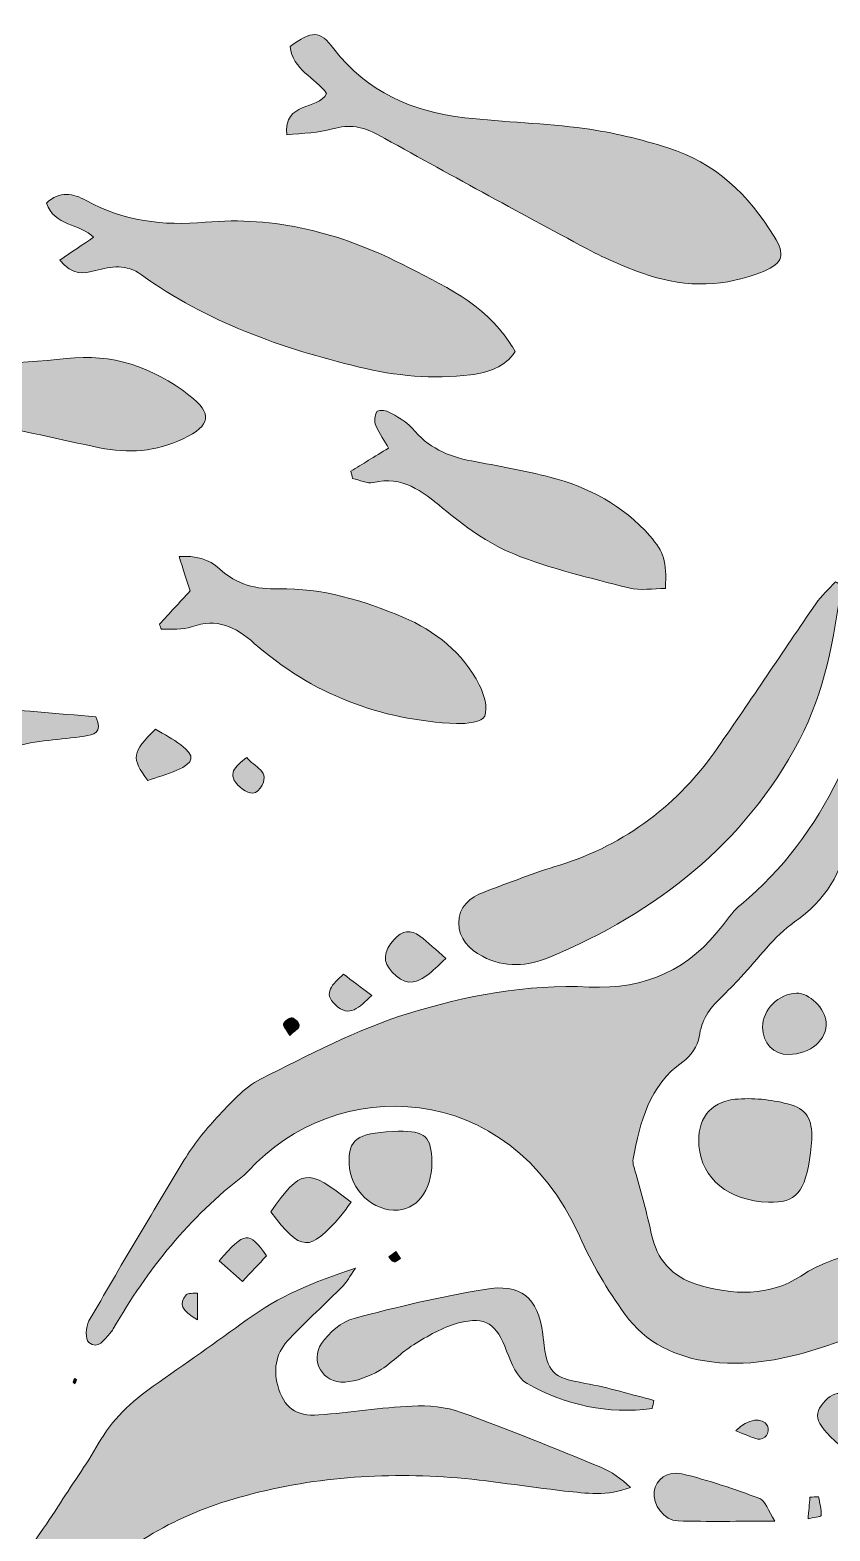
# Model space of a CAD drawing. Header units: centimetres. Extents: x -3.3 to 24.3, y 7.4 to 22.3.
# Drawn here: x 5.59 to 8.116, y 16.68 to 21.422 of the extents above; entities that cross this region are included whole.
import ezdxf

# ---------------------------------------------------------------- set-up
doc = ezdxf.new("R2010")
doc.units = ezdxf.units.CM
doc.header["$MEASUREMENT"] = 0
doc.layers.add('Layer 1', color=7, linetype='Continuous', lineweight=0)

# ---------------------------------------------------------------- blocks, each defined once
blk = doc.blocks.new('Block_0')
at = {"layer": 'Layer 1', "true_color": 0x000000, "transparency": 33554687}
h = blk.add_hatch(color=18, dxfattribs=at)
h.dxf.hatch_style = 2
edge = h.paths.add_edge_path()
edge.add_spline(control_points=[(6.4006, 21.09), (6.3909, 21.198), (6.499, 21.1671), (6.5267, 21.221), (6.4906, 21.2713), (6.4188, 21.2958), (6.4114, 21.3696), (6.4812, 21.4203), (6.5038, 21.4216), (6.5495, 21.3621), (6.6545, 21.2254), (6.798, 21.1631), (6.9633, 21.1444), (7.089, 21.1301), (7.2161, 21.1272), (7.3414, 21.1103), (7.43, 21.0983), (7.5182, 21.0766), (7.6036, 21.0498), (7.7528, 21.003), (7.8594, 20.901), (7.9399, 20.7695), (7.9752, 20.7117), (7.969, 20.6853), (7.9059, 20.6593), (7.7867, 20.6102), (7.6641, 20.6066), (7.5425, 20.6473), (7.4761, 20.6694), (7.4108, 20.6973), (7.3491, 20.7303), (7.1282, 20.8484), (6.9086, 20.9689), (6.6896, 21.0905), (6.6425, 21.1166), (6.5986, 21.1246), (6.5455, 21.1092), (6.5013, 21.0964), (6.4534, 21.0965), (6.4006, 21.09)], knot_values=[0, 0, 0, 0, 1, 1, 1, 2, 2, 2, 3, 3, 3, 4, 4, 4, 5, 5, 5, 6, 6, 6, 7, 7, 7, 8, 8, 8, 9, 9, 9, 10, 10, 10, 11, 11, 11, 12, 12, 12, 13, 13, 13, 13], degree=3, periodic=0)
h = blk.add_hatch(color=18, dxfattribs=at)
h.dxf.hatch_style = 2
edge = h.paths.add_edge_path()
edge.add_spline(control_points=[(5.6838, 20.6946), (5.7226, 20.7209), (5.756, 20.7435), (5.7906, 20.7669), (5.7498, 20.8102), (5.6656, 20.8014), (5.642, 20.8751), (5.6837, 20.9146), (5.7262, 20.9059), (5.7672, 20.8831), (5.8851, 20.8176), (6.0117, 20.8027), (6.1433, 20.8144), (6.3634, 20.8339), (6.5684, 20.7809), (6.7628, 20.6825), (6.8905, 20.6179), (7.0235, 20.5588), (7.1062, 20.4318), (7.1108, 20.4247), (7.1151, 20.4174), (7.1223, 20.4056), (7.0884, 20.3566), (7.0378, 20.3395), (6.9808, 20.3324), (6.8619, 20.3176), (6.7447, 20.3288), (6.6289, 20.3569), (6.3838, 20.4162), (6.1484, 20.4993), (5.9416, 20.6485), (5.8943, 20.6826), (5.8463, 20.6753), (5.7967, 20.662), (5.7601, 20.6521), (5.725, 20.6449), (5.6838, 20.6946)], knot_values=[0, 0, 0, 0, 1, 1, 1, 2, 2, 2, 3, 3, 3, 4, 4, 4, 5, 5, 5, 6, 6, 6, 7, 7, 7, 8, 8, 8, 9, 9, 9, 10, 10, 10, 11, 11, 11, 12, 12, 12, 12], degree=3, periodic=0)
h = blk.add_hatch(color=18, dxfattribs=at)
h.dxf.hatch_style = 2
edge = h.paths.add_edge_path()
edge.add_spline(control_points=[(5.0696, 20.1813), (5.1407, 20.2319), (5.1932, 20.2692), (5.2547, 20.313), (5.2153, 20.3383), (5.1813, 20.3601), (5.131, 20.3923), (5.1641, 20.4086), (5.1847, 20.42), (5.2065, 20.4287), (5.2132, 20.4314), (5.2237, 20.4285), (5.2311, 20.4251), (5.3842, 20.3559), (5.5431, 20.3659), (5.7044, 20.3842), (5.848, 20.4005), (5.9778, 20.3573), (6.0915, 20.2684), (6.168, 20.2086), (6.1617, 20.1731), (6.0733, 20.1303), (5.988, 20.0891), (5.8996, 20.0834), (5.8092, 20.1022), (5.6852, 20.128), (5.5615, 20.1559), (5.4382, 20.1848), (5.3674, 20.2014), (5.2992, 20.1991), (5.2304, 20.1744), (5.199, 20.1632), (5.165, 20.1566), (5.1317, 20.1541), (5.1169, 20.1529), (5.1009, 20.1669), (5.0696, 20.1813)], knot_values=[0, 0, 0, 0, 1, 1, 1, 2, 2, 2, 3, 3, 3, 4, 4, 4, 5, 5, 5, 6, 6, 6, 7, 7, 7, 8, 8, 8, 9, 9, 9, 10, 10, 10, 11, 11, 11, 12, 12, 12, 12], degree=3, periodic=0)
h = blk.add_hatch(color=18, dxfattribs=at)
h.dxf.hatch_style = 2
edge = h.paths.add_edge_path()
edge.add_spline(control_points=[(7.5966, 19.6577), (7.5581, 19.6577), (7.5173, 19.6498), (7.481, 19.6591), (7.3585, 19.6906), (7.234, 19.7193), (7.1174, 19.7665), (7.0361, 19.7994), (6.9615, 19.8551), (6.893, 19.9115), (6.8273, 19.9656), (6.7667, 20.0137), (6.6744, 19.9922), (6.6544, 19.9875), (6.6304, 20.0002), (6.6082, 20.0049), (6.6066, 20.0127), (6.605, 20.0205), (6.6034, 20.0283), (6.6398, 20.0506), (6.6762, 20.0728), (6.7224, 20.101), (6.7102, 20.1219), (6.6931, 20.1461), (6.6818, 20.1727), (6.6765, 20.185), (6.6789, 20.2037), (6.685, 20.2161), (6.6874, 20.221), (6.7114, 20.2211), (6.7213, 20.2156), (6.7479, 20.2009), (6.7776, 20.1864), (6.7963, 20.1638), (6.846, 20.1036), (6.9098, 20.0743), (6.9841, 20.0602), (7.067, 20.0446), (7.1503, 20.0302), (7.2319, 20.0092), (7.3541, 19.9777), (7.4626, 19.9201), (7.5472, 19.8235), (7.5924, 19.7719), (7.6007, 19.7444), (7.5966, 19.6577)], knot_values=[0, 0, 0, 0, 1, 1, 1, 2, 2, 2, 3, 3, 3, 4, 4, 4, 5, 5, 5, 6, 6, 6, 7, 7, 7, 8, 8, 8, 9, 9, 9, 10, 10, 10, 11, 11, 11, 12, 12, 12, 13, 13, 13, 14, 14, 14, 15, 15, 15, 15], degree=3, periodic=0)
h = blk.add_hatch(color=18, dxfattribs=at)
h.dxf.hatch_style = 2
edge = h.paths.add_edge_path()
edge.add_spline(control_points=[(5.9989, 19.5444), (6.0303, 19.5788), (6.0618, 19.6131), (6.0954, 19.6498), (6.0849, 19.6826), (6.074, 19.7169), (6.0607, 19.7585), (6.1124, 19.7612), (6.1552, 19.7508), (6.1884, 19.7195), (6.2418, 19.6694), (6.305, 19.6544), (6.3748, 19.656), (6.5129, 19.659), (6.6419, 19.6201), (6.7668, 19.5671), (6.8704, 19.5232), (6.9566, 19.4551), (7.0088, 19.3532), (7.0239, 19.3236), (7.0361, 19.2814), (7.0258, 19.2539), (7.0194, 19.237), (6.9676, 19.2292), (6.9367, 19.2306), (6.6952, 19.2415), (6.48, 19.3239), (6.2983, 19.484), (6.2381, 19.5371), (6.1805, 19.5652), (6.1003, 19.536), (6.0714, 19.5255), (6.0369, 19.5306), (6.0049, 19.5285), (6.0029, 19.5338), (6.0009, 19.5391), (5.9989, 19.5444)], knot_values=[0, 0, 0, 0, 1, 1, 1, 2, 2, 2, 3, 3, 3, 4, 4, 4, 5, 5, 5, 6, 6, 6, 7, 7, 7, 8, 8, 8, 9, 9, 9, 10, 10, 10, 11, 11, 11, 12, 12, 12, 12], degree=3, periodic=0)
h = blk.add_hatch(color=18, dxfattribs=at)
h.dxf.hatch_style = 2
edge = h.paths.add_edge_path()
edge.add_spline(control_points=[(8.1516, 19.6674), (8.1284, 19.4988), (8.1001, 19.3309), (8.0189, 19.1775), (7.8448, 18.8485), (7.5689, 18.6346), (7.2314, 18.493), (7.1616, 18.4637), (7.0886, 18.4584), (7.0186, 18.4955), (6.9769, 18.5175), (6.9437, 18.551), (6.9437, 18.6003), (6.9437, 18.6511), (6.9789, 18.6816), (7.024, 18.6985), (7.1031, 18.7281), (7.182, 18.7588), (7.2626, 18.7839), (7.4729, 18.8493), (7.6375, 18.9755), (7.7619, 19.1548), (7.8663, 19.3053), (7.9675, 19.458), (8.0713, 19.6089), (8.0889, 19.6344), (8.1127, 19.6556), (8.1336, 19.6788), (8.1396, 19.675), (8.1456, 19.6712), (8.1516, 19.6674)], knot_values=[0, 0, 0, 0, 1, 1, 1, 2, 2, 2, 3, 3, 3, 4, 4, 4, 5, 5, 5, 6, 6, 6, 7, 7, 7, 8, 8, 8, 9, 9, 9, 10, 10, 10, 10], degree=3, periodic=0)
h = blk.add_hatch(color=18, dxfattribs=at)
h.dxf.hatch_style = 2
edge = h.paths.add_edge_path()
edge.add_spline(control_points=[(4.105, 18.7229), (4.0245, 18.7031), (3.9387, 18.6933), (3.8629, 18.6604), (3.7883, 18.6281), (3.7237, 18.5725), (3.6518, 18.5252), (3.6254, 18.5554), (3.6265, 18.5846), (3.6581, 18.6108), (3.7795, 18.7111), (3.8965, 18.8177), (4.0245, 18.9088), (4.1435, 18.9935), (4.2741, 19.0618), (4.4, 19.1367), (4.4748, 19.1812), (4.5587, 19.1901), (4.6432, 19.1998), (4.6894, 19.2052), (4.7361, 19.218), (4.7794, 19.2351), (4.8482, 19.2624), (4.9132, 19.2853), (4.9911, 19.2654), (5.0345, 19.2543), (5.085, 19.2687), (5.1319, 19.2749), (5.168, 19.2796), (5.2039, 19.2976), (5.239, 19.2954), (5.4268, 19.2835), (5.6144, 19.2671), (5.798, 19.2525), (5.8209, 19.1999), (5.7892, 19.1952), (5.7617, 19.191), (5.6865, 19.1794), (5.6088, 19.1776), (5.5363, 19.1571), (5.3903, 19.1159), (5.2468, 19.0657), (5.1027, 19.0177), (4.8286, 18.9264), (4.6246, 18.7501), (4.4809, 18.5013), (4.4471, 18.4428), (4.413, 18.3844), (4.3771, 18.3271), (4.2575, 18.1367), (4.1768, 17.9321), (4.1303, 17.7112), (4.102, 17.5769), (4.0515, 17.4472), (4.0098, 17.3158), (4.0053, 17.3016), (3.9929, 17.2899), (3.9668, 17.2782), (3.9632, 17.3035), (3.956, 17.3289), (3.9565, 17.3542), (3.9607, 17.5513), (3.9679, 17.7484), (3.9711, 17.9456), (3.9739, 18.1153), (4.0349, 18.2646), (4.134, 18.3972), (4.1941, 18.4777), (4.2107, 18.5497), (4.1475, 18.6336), (4.1295, 18.6574), (4.121, 18.6883), (4.105, 18.7229)], knot_values=[0, 0, 0, 0, 1, 1, 1, 2, 2, 2, 3, 3, 3, 4, 4, 4, 5, 5, 5, 6, 6, 6, 7, 7, 7, 8, 8, 8, 9, 9, 9, 10, 10, 10, 11, 11, 11, 12, 12, 12, 13, 13, 13, 14, 14, 14, 15, 15, 15, 16, 16, 16, 17, 17, 17, 18, 18, 18, 19, 19, 19, 20, 20, 20, 21, 21, 21, 22, 22, 22, 23, 23, 23, 24, 24, 24, 24], degree=3, periodic=0)
h = blk.add_hatch(color=18, dxfattribs=at)
h.dxf.hatch_style = 2
edge = h.paths.add_edge_path()
edge.add_spline(control_points=[(5.986, 19.2131), (6.0145, 19.1957), (6.0419, 19.182), (6.0659, 19.1637), (6.1127, 19.128), (6.1096, 19.1074), (6.0535, 19.0831), (6.0234, 19.0701), (5.9915, 19.0613), (5.962, 19.0512), (5.9089, 19.1219), (5.9112, 19.1388), (5.986, 19.2131)], knot_values=[0, 0, 0, 0, 1, 1, 1, 2, 2, 2, 3, 3, 3, 4, 4, 4, 4], degree=3, periodic=0)
h = blk.add_hatch(color=18, dxfattribs=at)
h.dxf.hatch_style = 2
edge = h.paths.add_edge_path()
edge.add_spline(control_points=[(8.2127, 19.1194), (8.2111, 19.0842), (8.2126, 19.0484), (8.2071, 19.0138), (8.1996, 18.9666), (8.1857, 18.9205), (8.1763, 18.8735), (8.1537, 18.7615), (8.1029, 18.6722), (8.0046, 18.6041), (7.9392, 18.5588), (7.8911, 18.4887), (7.8351, 18.4298), (7.8138, 18.4075), (7.7928, 18.3848), (7.7703, 18.3637), (7.7344, 18.33), (7.7104, 18.293), (7.7031, 18.2412), (7.6991, 18.2127), (7.676, 18.1795), (7.6517, 18.1624), (7.5444, 18.0867), (7.5169, 17.9725), (7.4945, 17.8552), (7.4916, 17.8399), (7.4998, 17.8223), (7.5039, 17.8061), (7.5199, 17.744), (7.5389, 17.6825), (7.5519, 17.6198), (7.5691, 17.5369), (7.6172, 17.4836), (7.6964, 17.459), (7.8088, 17.4241), (7.9257, 17.4209), (8.024, 17.4855), (8.2824, 17.6554), (8.6939, 17.5513), (8.8837, 17.3585), (8.9659, 17.275), (9.067, 17.2094), (9.1619, 17.1388), (9.2443, 17.0776), (9.3354, 17.0346), (9.4395, 17.0224), (9.4668, 17.0192), (9.5041, 17.0223), (9.5092, 16.9723), (9.4309, 16.9535), (9.356, 16.9583), (9.2876, 16.992), (9.164, 17.053), (9.0427, 17.1188), (8.9222, 17.1859), (8.846, 17.2283), (8.7734, 17.2773), (8.6985, 17.3221), (8.6145, 17.3723), (8.5233, 17.3853), (8.4295, 17.3613), (8.3289, 17.3355), (8.2285, 17.3074), (8.1304, 17.2732), (8.0039, 17.2292), (7.8774, 17.1978), (7.7417, 17.2142), (7.6291, 17.2279), (7.5338, 17.2748), (7.4684, 17.3651), (7.4127, 17.4419), (7.3637, 17.5256), (7.3248, 17.6121), (7.0991, 18.1146), (6.5541, 18.1206), (6.2785, 17.8163), (6.2747, 17.8121), (6.271, 17.8077), (6.2665, 17.8043), (6.0936, 17.6722), (5.9606, 17.5061), (5.8527, 17.3186), (5.85, 17.3137), (5.8466, 17.309), (5.8428, 17.3049), (5.8243, 17.2845), (5.8053, 17.2522), (5.7755, 17.276), (5.7643, 17.285), (5.7659, 17.3257), (5.7762, 17.3437), (5.8744, 17.5144), (5.9746, 17.684), (6.0771, 17.8522), (6.1062, 17.9), (6.1417, 17.9451), (6.1802, 17.9859), (6.2222, 18.0305), (6.2651, 18.0808), (6.3182, 18.1074), (6.4691, 18.1832), (6.6206, 18.2636), (6.7807, 18.3135), (6.9654, 18.371), (7.1591, 18.4081), (7.3553, 18.3984), (7.5342, 18.3896), (7.6733, 18.4544), (7.7796, 18.5962), (7.7964, 18.6186), (7.8139, 18.6418), (7.8354, 18.6595), (7.9683, 18.7692), (8.0668, 18.9048), (8.1434, 19.0579), (8.1557, 19.0823), (8.1751, 19.1032), (8.1912, 19.1257), (8.1983, 19.1236), (8.2055, 19.1215), (8.2127, 19.1194)], knot_values=[0, 0, 0, 0, 1, 1, 1, 2, 2, 2, 3, 3, 3, 4, 4, 4, 5, 5, 5, 6, 6, 6, 7, 7, 7, 8, 8, 8, 9, 9, 9, 10, 10, 10, 11, 11, 11, 12, 12, 12, 13, 13, 13, 14, 14, 14, 15, 15, 15, 16, 16, 16, 17, 17, 17, 18, 18, 18, 19, 19, 19, 20, 20, 20, 21, 21, 21, 22, 22, 22, 23, 23, 23, 24, 24, 24, 25, 25, 25, 26, 26, 26, 27, 27, 27, 28, 28, 28, 29, 29, 29, 30, 30, 30, 31, 31, 31, 32, 32, 32, 33, 33, 33, 34, 34, 34, 35, 35, 35, 36, 36, 36, 37, 37, 37, 38, 38, 38, 39, 39, 39, 40, 40, 40, 40], degree=3, periodic=0)
h = blk.add_hatch(color=18, dxfattribs=at)
h.dxf.hatch_style = 2
edge = h.paths.add_edge_path()
edge.add_spline(control_points=[(6.2745, 19.1234), (6.2961, 19.0931), (6.3547, 19.0812), (6.3169, 19.0269), (6.2982, 19.0001), (6.2742, 19.0113), (6.2532, 19.03), (6.2074, 19.0708), (6.2381, 19.0955), (6.2745, 19.1234)], knot_values=[0, 0, 0, 0, 1, 1, 1, 2, 2, 2, 3, 3, 3, 3], degree=3, periodic=0)
h = blk.add_hatch(color=18, dxfattribs=at)
h.dxf.hatch_style = 2
edge = h.paths.add_edge_path()
edge.add_spline(control_points=[(6.9032, 18.4887), (6.8767, 18.4648), (6.8611, 18.4486), (6.8434, 18.4351), (6.8021, 18.4038), (6.77, 18.4073), (6.7337, 18.4454), (6.7029, 18.4778), (6.7054, 18.5101), (6.7403, 18.5488), (6.7649, 18.576), (6.7917, 18.5825), (6.8214, 18.559), (6.8472, 18.5385), (6.8715, 18.5161), (6.9032, 18.4887)], knot_values=[0, 0, 0, 0, 1, 1, 1, 2, 2, 2, 3, 3, 3, 4, 4, 4, 5, 5, 5, 5], degree=3, periodic=0)
h = blk.add_hatch(color=18, dxfattribs=at)
h.dxf.hatch_style = 2
edge = h.paths.add_edge_path()
edge.add_spline(control_points=[(6.6693, 18.3721), (6.6296, 18.3332), (6.5986, 18.3003), (6.5542, 18.3421), (6.5133, 18.3805), (6.5452, 18.4061), (6.5797, 18.439), (6.6069, 18.4187), (6.6348, 18.3979), (6.6693, 18.3721)], knot_values=[0, 0, 0, 0, 1, 1, 1, 2, 2, 2, 3, 3, 3, 3], degree=3, periodic=0)
h = blk.add_hatch(color=18, dxfattribs=at)
h.dxf.hatch_style = 2
edge = h.paths.add_edge_path()
edge.add_spline(control_points=[(7.9845, 18.1851), (7.939, 18.184), (7.9029, 18.2222), (7.9031, 18.2713), (7.9033, 18.3269), (7.9538, 18.3776), (8.0107, 18.3791), (8.0501, 18.3802), (8.101, 18.3302), (8.1041, 18.2872), (8.1081, 18.2321), (8.0551, 18.1868), (7.9845, 18.1851)], knot_values=[0, 0, 0, 0, 1, 1, 1, 2, 2, 2, 3, 3, 3, 4, 4, 4, 4], degree=3, periodic=0)
h = blk.add_hatch(color=18, dxfattribs=at)
h.dxf.hatch_style = 2
edge = h.paths.add_edge_path()
edge.add_spline(control_points=[(6.41, 18.2457), (6.401, 18.2614), (6.389, 18.2731), (6.3909, 18.2819), (6.3926, 18.2903), (6.4097, 18.3022), (6.4181, 18.3008), (6.4273, 18.2993), (6.4417, 18.2831), (6.4404, 18.2755), (6.4388, 18.2658), (6.4238, 18.2583), (6.41, 18.2457)], knot_values=[0, 0, 0, 0, 1, 1, 1, 2, 2, 2, 3, 3, 3, 4, 4, 4, 4], degree=3, periodic=0)
h = blk.add_hatch(color=18, dxfattribs=at)
h.dxf.hatch_style = 2
edge = h.paths.add_edge_path()
edge.add_spline(control_points=[(8.0585, 17.917), (8.0573, 17.903), (8.0564, 17.889), (8.0546, 17.8751), (8.0382, 17.7493), (8.0096, 17.7157), (7.9219, 17.7188), (7.7966, 17.7231), (7.7108, 17.7926), (7.7025, 17.8965), (7.6959, 17.9782), (7.7346, 18.0353), (7.8164, 18.0438), (7.8708, 18.0494), (7.9287, 18.0428), (7.982, 18.0297), (8.0438, 18.0146), (8.0606, 17.9813), (8.0585, 17.917)], knot_values=[0, 0, 0, 0, 1, 1, 1, 2, 2, 2, 3, 3, 3, 4, 4, 4, 5, 5, 5, 6, 6, 6, 6], degree=3, periodic=0)
h = blk.add_hatch(color=18, dxfattribs=at)
h.dxf.hatch_style = 2
edge = h.paths.add_edge_path()
edge.add_spline(control_points=[(6.7353, 17.942), (6.831, 17.947), (6.8544, 17.9315), (6.8589, 17.8602), (6.8646, 17.7692), (6.8193, 17.6984), (6.7525, 17.6937), (6.6738, 17.6881), (6.6004, 17.7575), (6.5976, 17.84), (6.5951, 17.9165), (6.6216, 17.9362), (6.7353, 17.942)], knot_values=[0, 0, 0, 0, 1, 1, 1, 2, 2, 2, 3, 3, 3, 4, 4, 4, 4], degree=3, periodic=0)
h = blk.add_hatch(color=18, dxfattribs=at)
h.dxf.hatch_style = 2
edge = h.paths.add_edge_path()
edge.add_spline(control_points=[(6.3508, 17.6878), (6.446, 17.8257), (6.4649, 17.8284), (6.6037, 17.719), (6.593, 17.7045), (6.5832, 17.6889), (6.5712, 17.6752), (6.4715, 17.5602), (6.4463, 17.5618), (6.3508, 17.6878)], knot_values=[0, 0, 0, 0, 1, 1, 1, 2, 2, 2, 3, 3, 3, 3], degree=3, periodic=0)
h = blk.add_hatch(color=18, dxfattribs=at)
h.dxf.hatch_style = 2
edge = h.paths.add_edge_path()
edge.add_spline(control_points=[(6.337, 17.5495), (6.3116, 17.5224), (6.2892, 17.4985), (6.2609, 17.4683), (6.2342, 17.4921), (6.2108, 17.5129), (6.1874, 17.5337), (6.269, 17.627), (6.2805, 17.6285), (6.337, 17.5495)], knot_values=[0, 0, 0, 0, 1, 1, 1, 2, 2, 2, 3, 3, 3, 3], degree=3, periodic=0)
h = blk.add_hatch(color=18, dxfattribs=at)
h.dxf.hatch_style = 2
edge = h.paths.add_edge_path()
edge.add_spline(control_points=[(6.7595, 17.5411), (6.7515, 17.5363), (6.7443, 17.5288), (6.7394, 17.5301), (6.7331, 17.5316), (6.7285, 17.5403), (6.7232, 17.5459), (6.7306, 17.5517), (6.7381, 17.5575), (6.7456, 17.5634), (6.7497, 17.5568), (6.7538, 17.5503), (6.7595, 17.5411)], knot_values=[0, 0, 0, 0, 1, 1, 1, 2, 2, 2, 3, 3, 3, 4, 4, 4, 4], degree=3, periodic=0)
h = blk.add_hatch(color=18, dxfattribs=at)
h.dxf.hatch_style = 2
edge = h.paths.add_edge_path()
edge.add_spline(control_points=[(5.3731, 16.0438), (5.3758, 16.0679), (5.374, 16.0936), (5.382, 16.1158), (5.4331, 16.256), (5.4809, 16.3978), (5.5409, 16.5342), (5.5757, 16.6132), (5.631, 16.6833), (5.6778, 16.7568), (5.7201, 16.8233), (5.7667, 16.8873), (5.8057, 16.9556), (5.8489, 17.0313), (5.9091, 17.0884), (5.9791, 17.1375), (6.0783, 17.2072), (6.1778, 17.2765), (6.2756, 17.348), (6.3744, 17.4203), (6.4845, 17.4671), (6.6177, 17.51), (6.5984, 17.4826), (6.5903, 17.4669), (6.5784, 17.4549), (6.5228, 17.3989), (6.4653, 17.3448), (6.41, 17.2884), (6.3695, 17.247), (6.3566, 17.1965), (6.3721, 17.1401), (6.3914, 17.0704), (6.4289, 17.0412), (6.5018, 17.0467), (6.6001, 17.0542), (6.698, 17.0701), (6.7964, 17.0747), (6.848, 17.0772), (6.9037, 17.0722), (6.9519, 17.0548), (7.1003, 17.0014), (7.2464, 16.9412), (7.3925, 16.8815), (7.4265, 16.8676), (7.457, 16.8452), (7.4857, 16.8177), (7.4145, 16.7891), (7.346, 16.799), (7.2783, 16.8064), (7.1579, 16.8196), (7.0381, 16.8406), (6.9175, 16.8494), (6.6852, 16.8663), (6.4555, 16.8469), (6.231, 16.7808), (6.0399, 16.7244), (5.8728, 16.6256), (5.7417, 16.4763), (5.6379, 16.3581), (5.547, 16.2285), (5.4504, 16.1039), (5.4324, 16.0806), (5.4144, 16.0571), (5.3964, 16.0337), (5.3886, 16.0371), (5.3809, 16.0405), (5.3731, 16.0438)], knot_values=[0, 0, 0, 0, 1, 1, 1, 2, 2, 2, 3, 3, 3, 4, 4, 4, 5, 5, 5, 6, 6, 6, 7, 7, 7, 8, 8, 8, 9, 9, 9, 10, 10, 10, 11, 11, 11, 12, 12, 12, 13, 13, 13, 14, 14, 14, 15, 15, 15, 16, 16, 16, 17, 17, 17, 18, 18, 18, 19, 19, 19, 20, 20, 20, 21, 21, 21, 22, 22, 22, 22], degree=3, periodic=0)
h = blk.add_hatch(color=18, dxfattribs=at)
h.dxf.hatch_style = 2
edge = h.paths.add_edge_path()
edge.add_spline(control_points=[(7.5543, 17.0666), (7.4147, 17.0492), (7.2815, 17.0766), (7.1597, 17.1456), (7.1285, 17.1634), (7.1093, 17.2108), (7.0951, 17.2485), (7.0629, 17.3335), (7.0311, 17.3595), (6.9431, 17.3373), (6.8929, 17.3247), (6.8458, 17.2955), (6.8008, 17.2681), (6.7626, 17.2449), (6.7318, 17.2092), (6.6931, 17.1871), (6.6601, 17.1683), (6.6209, 17.1524), (6.5837, 17.1505), (6.515, 17.1471), (6.4728, 17.2157), (6.5107, 17.2724), (6.5338, 17.307), (6.5744, 17.3412), (6.6135, 17.3518), (6.7491, 17.3884), (6.8866, 17.4196), (7.0249, 17.4434), (7.1408, 17.4633), (7.1932, 17.4178), (7.2094, 17.3023), (7.2101, 17.2968), (7.2104, 17.2911), (7.211, 17.2855), (7.2234, 17.1782), (7.2399, 17.1646), (7.3433, 17.1464), (7.4165, 17.1335), (7.4881, 17.111), (7.5604, 17.0928), (7.5584, 17.0841), (7.5564, 17.0753), (7.5543, 17.0666)], knot_values=[0, 0, 0, 0, 1, 1, 1, 2, 2, 2, 3, 3, 3, 4, 4, 4, 5, 5, 5, 6, 6, 6, 7, 7, 7, 8, 8, 8, 9, 9, 9, 10, 10, 10, 11, 11, 11, 12, 12, 12, 13, 13, 13, 14, 14, 14, 14], degree=3, periodic=0)
h = blk.add_hatch(color=18, dxfattribs=at)
h.dxf.hatch_style = 2
edge = h.paths.add_edge_path()
edge.add_spline(control_points=[(6.1192, 17.3468), (6.0689, 17.376), (6.0585, 17.3987), (6.0832, 17.426), (6.0895, 17.433), (6.1069, 17.4299), (6.1192, 17.4315), (6.1192, 17.4074), (6.1192, 17.3833), (6.1192, 17.3468)], knot_values=[0, 0, 0, 0, 1, 1, 1, 2, 2, 2, 3, 3, 3, 3], degree=3, periodic=0)
h = blk.add_hatch(color=18, dxfattribs=at)
h.dxf.hatch_style = 2
edge = h.paths.add_edge_path()
edge.add_spline(control_points=[(5.7314, 17.1448), (5.7296, 17.1467), (5.7264, 17.1487), (5.7266, 17.1501), (5.7274, 17.1543), (5.7295, 17.1583), (5.7311, 17.1623), (5.733, 17.1608), (5.7367, 17.1589), (5.7365, 17.1579), (5.7355, 17.1535), (5.7333, 17.1494), (5.7314, 17.1448)], knot_values=[0, 0, 0, 0, 1, 1, 1, 2, 2, 2, 3, 3, 3, 4, 4, 4, 4], degree=3, periodic=0)
h = blk.add_hatch(color=18, dxfattribs=at)
h.dxf.hatch_style = 2
edge = h.paths.add_edge_path()
edge.add_spline(control_points=[(8.2486, 17.0301), (8.2174, 16.996), (8.1898, 16.9658), (8.1626, 16.9361), (8.0678, 17.0186), (8.0575, 17.0469), (8.1023, 17.0921), (8.1429, 17.1331), (8.1697, 17.1223), (8.2486, 17.0301)], knot_values=[0, 0, 0, 0, 1, 1, 1, 2, 2, 2, 3, 3, 3, 3], degree=3, periodic=0)
h = blk.add_hatch(color=18, dxfattribs=at)
h.dxf.hatch_style = 2
edge = h.paths.add_edge_path()
edge.add_spline(control_points=[(7.8192, 16.9967), (7.8569, 17.0362), (7.904, 17.0405), (7.9188, 17.0122), (7.9229, 17.0043), (7.9212, 16.9892), (7.916, 16.9818), (7.911, 16.9747), (7.8968, 16.9683), (7.8887, 16.9703), (7.8677, 16.9755), (7.8479, 16.9854), (7.8192, 16.9967)], knot_values=[0, 0, 0, 0, 1, 1, 1, 2, 2, 2, 3, 3, 3, 4, 4, 4, 4], degree=3, periodic=0)
h = blk.add_hatch(color=18, dxfattribs=at)
h.dxf.hatch_style = 2
edge = h.paths.add_edge_path()
edge.add_spline(control_points=[(7.942, 16.7111), (7.8254, 16.7111), (7.7308, 16.7092), (7.6363, 16.7119), (7.5924, 16.7132), (7.5557, 16.7631), (7.5608, 16.8052), (7.5652, 16.8416), (7.6034, 16.8722), (7.6485, 16.8609), (7.732, 16.8401), (7.8141, 16.8128), (7.8947, 16.7825), (7.912, 16.776), (7.9202, 16.7454), (7.942, 16.7111)], knot_values=[0, 0, 0, 0, 1, 1, 1, 2, 2, 2, 3, 3, 3, 4, 4, 4, 5, 5, 5, 5], degree=3, periodic=0)
h = blk.add_hatch(color=18, dxfattribs=at)
h.dxf.hatch_style = 2
edge = h.paths.add_edge_path()
edge.add_spline(control_points=[(8.0801, 16.788), (8.0835, 16.7683), (8.0897, 16.7484), (8.0884, 16.729), (8.0881, 16.7247), (8.0615, 16.7221), (8.047, 16.7187), (8.049, 16.7415), (8.051, 16.7643), (8.053, 16.7871), (8.062, 16.7874), (8.071, 16.7877), (8.0801, 16.788)], knot_values=[0, 0, 0, 0, 1, 1, 1, 2, 2, 2, 3, 3, 3, 4, 4, 4, 4], degree=3, periodic=0)
at = {"layer": 'Layer 1'}
for points, knots in [([(6.4006, 21.09), (6.3909, 21.198), (6.499, 21.1671), (6.5267, 21.221), (6.4906, 21.2713), (6.4188, 21.2958), (6.4114, 21.3696), (6.4812, 21.4203), (6.5038, 21.4216), (6.5495, 21.3621), (6.6545, 21.2254), (6.798, 21.1631), (6.9633, 21.1444), (7.089, 21.1301), (7.2161, 21.1272), (7.3414, 21.1103), (7.43, 21.0983), (7.5182, 21.0766), (7.6036, 21.0498), (7.7528, 21.003), (7.8594, 20.901), (7.9399, 20.7695), (7.9752, 20.7117), (7.969, 20.6853), (7.9059, 20.6593), (7.7867, 20.6102), (7.6641, 20.6066), (7.5425, 20.6473), (7.4761, 20.6694), (7.4108, 20.6973), (7.3491, 20.7303), (7.1282, 20.8484), (6.9086, 20.9689), (6.6896, 21.0905), (6.6425, 21.1166), (6.5986, 21.1246), (6.5455, 21.1092), (6.5013, 21.0964), (6.4534, 21.0965), (6.4006, 21.09)], [0, 0, 0, 0, 1, 1, 1, 2, 2, 2, 3, 3, 3, 4, 4, 4, 5, 5, 5, 6, 6, 6, 7, 7, 7, 8, 8, 8, 9, 9, 9, 10, 10, 10, 11, 11, 11, 12, 12, 12, 13, 13, 13, 13]), ([(5.6838, 20.6946), (5.7226, 20.7209), (5.756, 20.7435), (5.7906, 20.7669), (5.7498, 20.8102), (5.6656, 20.8014), (5.642, 20.8751), (5.6837, 20.9146), (5.7262, 20.9059), (5.7672, 20.8831), (5.8851, 20.8176), (6.0117, 20.8027), (6.1433, 20.8144), (6.3634, 20.8339), (6.5684, 20.7809), (6.7628, 20.6825), (6.8905, 20.6179), (7.0235, 20.5588), (7.1062, 20.4318), (7.1108, 20.4247), (7.1151, 20.4174), (7.1223, 20.4056), (7.0884, 20.3566), (7.0378, 20.3395), (6.9808, 20.3324), (6.8619, 20.3176), (6.7447, 20.3288), (6.6289, 20.3569), (6.3838, 20.4162), (6.1484, 20.4993), (5.9416, 20.6485), (5.8943, 20.6826), (5.8463, 20.6753), (5.7967, 20.662), (5.7601, 20.6521), (5.725, 20.6449), (5.6838, 20.6946)], [0, 0, 0, 0, 1, 1, 1, 2, 2, 2, 3, 3, 3, 4, 4, 4, 5, 5, 5, 6, 6, 6, 7, 7, 7, 8, 8, 8, 9, 9, 9, 10, 10, 10, 11, 11, 11, 12, 12, 12, 12]), ([(5.0696, 20.1813), (5.1407, 20.2319), (5.1932, 20.2692), (5.2547, 20.313), (5.2153, 20.3383), (5.1813, 20.3601), (5.131, 20.3923), (5.1641, 20.4086), (5.1847, 20.42), (5.2065, 20.4287), (5.2132, 20.4314), (5.2237, 20.4285), (5.2311, 20.4251), (5.3842, 20.3559), (5.5431, 20.3659), (5.7044, 20.3842), (5.848, 20.4005), (5.9778, 20.3573), (6.0915, 20.2684), (6.168, 20.2086), (6.1617, 20.1731), (6.0733, 20.1303), (5.988, 20.0891), (5.8996, 20.0834), (5.8092, 20.1022), (5.6852, 20.128), (5.5615, 20.1559), (5.4382, 20.1848), (5.3674, 20.2014), (5.2992, 20.1991), (5.2304, 20.1744), (5.199, 20.1632), (5.165, 20.1566), (5.1317, 20.1541), (5.1169, 20.1529), (5.1009, 20.1669), (5.0696, 20.1813)], [0, 0, 0, 0, 1, 1, 1, 2, 2, 2, 3, 3, 3, 4, 4, 4, 5, 5, 5, 6, 6, 6, 7, 7, 7, 8, 8, 8, 9, 9, 9, 10, 10, 10, 11, 11, 11, 12, 12, 12, 12]), ([(7.5966, 19.6577), (7.5581, 19.6577), (7.5173, 19.6498), (7.481, 19.6591), (7.3585, 19.6906), (7.234, 19.7193), (7.1174, 19.7665), (7.0361, 19.7994), (6.9615, 19.8551), (6.893, 19.9115), (6.8273, 19.9656), (6.7667, 20.0137), (6.6744, 19.9922), (6.6544, 19.9875), (6.6304, 20.0002), (6.6082, 20.0049), (6.6066, 20.0127), (6.605, 20.0205), (6.6034, 20.0283), (6.6398, 20.0506), (6.6762, 20.0728), (6.7224, 20.101), (6.7102, 20.1219), (6.6931, 20.1461), (6.6818, 20.1727), (6.6765, 20.185), (6.6789, 20.2037), (6.685, 20.2161), (6.6874, 20.221), (6.7114, 20.2211), (6.7213, 20.2156), (6.7479, 20.2009), (6.7776, 20.1864), (6.7963, 20.1638), (6.846, 20.1036), (6.9098, 20.0743), (6.9841, 20.0602), (7.067, 20.0446), (7.1503, 20.0302), (7.2319, 20.0092), (7.3541, 19.9777), (7.4626, 19.9201), (7.5472, 19.8235), (7.5924, 19.7719), (7.6007, 19.7444), (7.5966, 19.6577)], [0, 0, 0, 0, 1, 1, 1, 2, 2, 2, 3, 3, 3, 4, 4, 4, 5, 5, 5, 6, 6, 6, 7, 7, 7, 8, 8, 8, 9, 9, 9, 10, 10, 10, 11, 11, 11, 12, 12, 12, 13, 13, 13, 14, 14, 14, 15, 15, 15, 15]), ([(5.9989, 19.5444), (6.0303, 19.5788), (6.0618, 19.6131), (6.0954, 19.6498), (6.0849, 19.6826), (6.074, 19.7169), (6.0607, 19.7585), (6.1124, 19.7612), (6.1552, 19.7508), (6.1884, 19.7195), (6.2418, 19.6694), (6.305, 19.6544), (6.3748, 19.656), (6.5129, 19.659), (6.6419, 19.6201), (6.7668, 19.5671), (6.8704, 19.5232), (6.9566, 19.4551), (7.0088, 19.3532), (7.0239, 19.3236), (7.0361, 19.2814), (7.0258, 19.2539), (7.0194, 19.237), (6.9676, 19.2292), (6.9367, 19.2306), (6.6952, 19.2415), (6.48, 19.3239), (6.2983, 19.484), (6.2381, 19.5371), (6.1805, 19.5652), (6.1003, 19.536), (6.0714, 19.5255), (6.0369, 19.5306), (6.0049, 19.5285), (6.0029, 19.5338), (6.0009, 19.5391), (5.9989, 19.5444)], [0, 0, 0, 0, 1, 1, 1, 2, 2, 2, 3, 3, 3, 4, 4, 4, 5, 5, 5, 6, 6, 6, 7, 7, 7, 8, 8, 8, 9, 9, 9, 10, 10, 10, 11, 11, 11, 12, 12, 12, 12]), ([(8.1516, 19.6674), (8.1284, 19.4988), (8.1001, 19.3309), (8.0189, 19.1775), (7.8448, 18.8485), (7.5689, 18.6346), (7.2314, 18.493), (7.1616, 18.4637), (7.0886, 18.4584), (7.0186, 18.4955), (6.9769, 18.5175), (6.9437, 18.551), (6.9437, 18.6003), (6.9437, 18.6511), (6.9789, 18.6816), (7.024, 18.6985), (7.1031, 18.7281), (7.182, 18.7588), (7.2626, 18.7839), (7.4729, 18.8493), (7.6375, 18.9755), (7.7619, 19.1548), (7.8663, 19.3053), (7.9675, 19.458), (8.0713, 19.6089), (8.0889, 19.6344), (8.1127, 19.6556), (8.1336, 19.6788), (8.1396, 19.675), (8.1456, 19.6712), (8.1516, 19.6674)], [0, 0, 0, 0, 1, 1, 1, 2, 2, 2, 3, 3, 3, 4, 4, 4, 5, 5, 5, 6, 6, 6, 7, 7, 7, 8, 8, 8, 9, 9, 9, 10, 10, 10, 10]), ([(4.105, 18.7229), (4.0245, 18.7031), (3.9387, 18.6933), (3.8629, 18.6604), (3.7883, 18.6281), (3.7237, 18.5725), (3.6518, 18.5252), (3.6254, 18.5554), (3.6265, 18.5846), (3.6581, 18.6108), (3.7795, 18.7111), (3.8965, 18.8177), (4.0245, 18.9088), (4.1435, 18.9935), (4.2741, 19.0618), (4.4, 19.1367), (4.4748, 19.1812), (4.5587, 19.1901), (4.6432, 19.1998), (4.6894, 19.2052), (4.7361, 19.218), (4.7794, 19.2351), (4.8482, 19.2624), (4.9132, 19.2853), (4.9911, 19.2654), (5.0345, 19.2543), (5.085, 19.2687), (5.1319, 19.2749), (5.168, 19.2796), (5.2039, 19.2976), (5.239, 19.2954), (5.4268, 19.2835), (5.6144, 19.2671), (5.798, 19.2525), (5.8209, 19.1999), (5.7892, 19.1952), (5.7617, 19.191), (5.6865, 19.1794), (5.6088, 19.1776), (5.5363, 19.1571), (5.3903, 19.1159), (5.2468, 19.0657), (5.1027, 19.0177), (4.8286, 18.9264), (4.6246, 18.7501), (4.4809, 18.5013), (4.4471, 18.4428), (4.413, 18.3844), (4.3771, 18.3271), (4.2575, 18.1367), (4.1768, 17.9321), (4.1303, 17.7112), (4.102, 17.5769), (4.0515, 17.4472), (4.0098, 17.3158), (4.0053, 17.3016), (3.9929, 17.2899), (3.9668, 17.2782), (3.9632, 17.3035), (3.956, 17.3289), (3.9565, 17.3542), (3.9607, 17.5513), (3.9679, 17.7484), (3.9711, 17.9456), (3.9739, 18.1153), (4.0349, 18.2646), (4.134, 18.3972), (4.1941, 18.4777), (4.2107, 18.5497), (4.1475, 18.6336), (4.1295, 18.6574), (4.121, 18.6883), (4.105, 18.7229)], [0, 0, 0, 0, 1, 1, 1, 2, 2, 2, 3, 3, 3, 4, 4, 4, 5, 5, 5, 6, 6, 6, 7, 7, 7, 8, 8, 8, 9, 9, 9, 10, 10, 10, 11, 11, 11, 12, 12, 12, 13, 13, 13, 14, 14, 14, 15, 15, 15, 16, 16, 16, 17, 17, 17, 18, 18, 18, 19, 19, 19, 20, 20, 20, 21, 21, 21, 22, 22, 22, 23, 23, 23, 24, 24, 24, 24]), ([(5.986, 19.2131), (6.0145, 19.1957), (6.0419, 19.182), (6.0659, 19.1637), (6.1127, 19.128), (6.1096, 19.1074), (6.0535, 19.0831), (6.0234, 19.0701), (5.9915, 19.0613), (5.962, 19.0512), (5.9089, 19.1219), (5.9112, 19.1388), (5.986, 19.2131)], [0, 0, 0, 0, 1, 1, 1, 2, 2, 2, 3, 3, 3, 4, 4, 4, 4]), ([(8.2127, 19.1194), (8.2111, 19.0842), (8.2126, 19.0484), (8.2071, 19.0138), (8.1996, 18.9666), (8.1857, 18.9205), (8.1763, 18.8735), (8.1537, 18.7615), (8.1029, 18.6722), (8.0046, 18.6041), (7.9392, 18.5588), (7.8911, 18.4887), (7.8351, 18.4298), (7.8138, 18.4075), (7.7928, 18.3848), (7.7703, 18.3637), (7.7344, 18.33), (7.7104, 18.293), (7.7031, 18.2412), (7.6991, 18.2127), (7.676, 18.1795), (7.6517, 18.1624), (7.5444, 18.0867), (7.5169, 17.9725), (7.4945, 17.8552), (7.4916, 17.8399), (7.4998, 17.8223), (7.5039, 17.8061), (7.5199, 17.744), (7.5389, 17.6825), (7.5519, 17.6198), (7.5691, 17.5369), (7.6172, 17.4836), (7.6964, 17.459), (7.8088, 17.4241), (7.9257, 17.4209), (8.024, 17.4855), (8.2824, 17.6554), (8.6939, 17.5513), (8.8837, 17.3585), (8.9659, 17.275), (9.067, 17.2094), (9.1619, 17.1388), (9.2443, 17.0776), (9.3354, 17.0346), (9.4395, 17.0224), (9.4668, 17.0192), (9.5041, 17.0223), (9.5092, 16.9723), (9.4309, 16.9535), (9.356, 16.9583), (9.2876, 16.992), (9.164, 17.053), (9.0427, 17.1188), (8.9222, 17.1859), (8.846, 17.2283), (8.7734, 17.2773), (8.6985, 17.3221), (8.6145, 17.3723), (8.5233, 17.3853), (8.4295, 17.3613), (8.3289, 17.3355), (8.2285, 17.3074), (8.1304, 17.2732), (8.0039, 17.2292), (7.8774, 17.1978), (7.7417, 17.2142), (7.6291, 17.2279), (7.5338, 17.2748), (7.4684, 17.3651), (7.4127, 17.4419), (7.3637, 17.5256), (7.3248, 17.6121), (7.0991, 18.1146), (6.5541, 18.1206), (6.2785, 17.8163), (6.2747, 17.8121), (6.271, 17.8077), (6.2665, 17.8043), (6.0936, 17.6722), (5.9606, 17.5061), (5.8527, 17.3186), (5.85, 17.3137), (5.8466, 17.309), (5.8428, 17.3049), (5.8243, 17.2845), (5.8053, 17.2522), (5.7755, 17.276), (5.7643, 17.285), (5.7659, 17.3257), (5.7762, 17.3437), (5.8744, 17.5144), (5.9746, 17.684), (6.0771, 17.8522), (6.1062, 17.9), (6.1417, 17.9451), (6.1802, 17.9859), (6.2222, 18.0305), (6.2651, 18.0808), (6.3182, 18.1074), (6.4691, 18.1832), (6.6206, 18.2636), (6.7807, 18.3135), (6.9654, 18.371), (7.1591, 18.4081), (7.3553, 18.3984), (7.5342, 18.3896), (7.6733, 18.4544), (7.7796, 18.5962), (7.7964, 18.6186), (7.8139, 18.6418), (7.8354, 18.6595), (7.9683, 18.7692), (8.0668, 18.9048), (8.1434, 19.0579), (8.1557, 19.0823), (8.1751, 19.1032), (8.1912, 19.1257), (8.1983, 19.1236), (8.2055, 19.1215), (8.2127, 19.1194)], [0, 0, 0, 0, 1, 1, 1, 2, 2, 2, 3, 3, 3, 4, 4, 4, 5, 5, 5, 6, 6, 6, 7, 7, 7, 8, 8, 8, 9, 9, 9, 10, 10, 10, 11, 11, 11, 12, 12, 12, 13, 13, 13, 14, 14, 14, 15, 15, 15, 16, 16, 16, 17, 17, 17, 18, 18, 18, 19, 19, 19, 20, 20, 20, 21, 21, 21, 22, 22, 22, 23, 23, 23, 24, 24, 24, 25, 25, 25, 26, 26, 26, 27, 27, 27, 28, 28, 28, 29, 29, 29, 30, 30, 30, 31, 31, 31, 32, 32, 32, 33, 33, 33, 34, 34, 34, 35, 35, 35, 36, 36, 36, 37, 37, 37, 38, 38, 38, 39, 39, 39, 40, 40, 40, 40]), ([(6.2745, 19.1234), (6.2961, 19.0931), (6.3547, 19.0812), (6.3169, 19.0269), (6.2982, 19.0001), (6.2742, 19.0113), (6.2532, 19.03), (6.2074, 19.0708), (6.2381, 19.0955), (6.2745, 19.1234)], [0, 0, 0, 0, 1, 1, 1, 2, 2, 2, 3, 3, 3, 3]), ([(6.9032, 18.4887), (6.8767, 18.4648), (6.8611, 18.4486), (6.8434, 18.4351), (6.8021, 18.4038), (6.77, 18.4073), (6.7337, 18.4454), (6.7029, 18.4778), (6.7054, 18.5101), (6.7403, 18.5488), (6.7649, 18.576), (6.7917, 18.5825), (6.8214, 18.559), (6.8472, 18.5385), (6.8715, 18.5161), (6.9032, 18.4887)], [0, 0, 0, 0, 1, 1, 1, 2, 2, 2, 3, 3, 3, 4, 4, 4, 5, 5, 5, 5]), ([(6.6693, 18.3721), (6.6296, 18.3332), (6.5986, 18.3003), (6.5542, 18.3421), (6.5133, 18.3805), (6.5452, 18.4061), (6.5797, 18.439), (6.6069, 18.4187), (6.6348, 18.3979), (6.6693, 18.3721)], [0, 0, 0, 0, 1, 1, 1, 2, 2, 2, 3, 3, 3, 3]), ([(7.9845, 18.1851), (7.939, 18.184), (7.9029, 18.2222), (7.9031, 18.2713), (7.9033, 18.3269), (7.9538, 18.3776), (8.0107, 18.3791), (8.0501, 18.3802), (8.101, 18.3302), (8.1041, 18.2872), (8.1081, 18.2321), (8.0551, 18.1868), (7.9845, 18.1851)], [0, 0, 0, 0, 1, 1, 1, 2, 2, 2, 3, 3, 3, 4, 4, 4, 4]), ([(6.41, 18.2457), (6.401, 18.2614), (6.389, 18.2731), (6.3909, 18.2819), (6.3926, 18.2903), (6.4097, 18.3022), (6.4181, 18.3008), (6.4273, 18.2993), (6.4417, 18.2831), (6.4404, 18.2755), (6.4388, 18.2658), (6.4238, 18.2583), (6.41, 18.2457)], [0, 0, 0, 0, 1, 1, 1, 2, 2, 2, 3, 3, 3, 4, 4, 4, 4]), ([(8.0585, 17.917), (8.0573, 17.903), (8.0564, 17.889), (8.0546, 17.8751), (8.0382, 17.7493), (8.0096, 17.7157), (7.9219, 17.7188), (7.7966, 17.7231), (7.7108, 17.7926), (7.7025, 17.8965), (7.6959, 17.9782), (7.7346, 18.0353), (7.8164, 18.0438), (7.8708, 18.0494), (7.9287, 18.0428), (7.982, 18.0297), (8.0438, 18.0146), (8.0606, 17.9813), (8.0585, 17.917)], [0, 0, 0, 0, 1, 1, 1, 2, 2, 2, 3, 3, 3, 4, 4, 4, 5, 5, 5, 6, 6, 6, 6]), ([(6.7353, 17.942), (6.831, 17.947), (6.8544, 17.9315), (6.8589, 17.8602), (6.8646, 17.7692), (6.8193, 17.6984), (6.7525, 17.6937), (6.6738, 17.6881), (6.6004, 17.7575), (6.5976, 17.84), (6.5951, 17.9165), (6.6216, 17.9362), (6.7353, 17.942)], [0, 0, 0, 0, 1, 1, 1, 2, 2, 2, 3, 3, 3, 4, 4, 4, 4]), ([(6.3508, 17.6878), (6.446, 17.8257), (6.4649, 17.8284), (6.6037, 17.719), (6.593, 17.7045), (6.5832, 17.6889), (6.5712, 17.6752), (6.4715, 17.5602), (6.4463, 17.5618), (6.3508, 17.6878)], [0, 0, 0, 0, 1, 1, 1, 2, 2, 2, 3, 3, 3, 3]), ([(6.337, 17.5495), (6.3116, 17.5224), (6.2892, 17.4985), (6.2609, 17.4683), (6.2342, 17.4921), (6.2108, 17.5129), (6.1874, 17.5337), (6.269, 17.627), (6.2805, 17.6285), (6.337, 17.5495)], [0, 0, 0, 0, 1, 1, 1, 2, 2, 2, 3, 3, 3, 3]), ([(6.7595, 17.5411), (6.7515, 17.5363), (6.7443, 17.5288), (6.7394, 17.5301), (6.7331, 17.5316), (6.7285, 17.5403), (6.7232, 17.5459), (6.7306, 17.5517), (6.7381, 17.5575), (6.7456, 17.5634), (6.7497, 17.5568), (6.7538, 17.5503), (6.7595, 17.5411)], [0, 0, 0, 0, 1, 1, 1, 2, 2, 2, 3, 3, 3, 4, 4, 4, 4]), ([(5.3731, 16.0438), (5.3758, 16.0679), (5.374, 16.0936), (5.382, 16.1158), (5.4331, 16.256), (5.4809, 16.3978), (5.5409, 16.5342), (5.5757, 16.6132), (5.631, 16.6833), (5.6778, 16.7568), (5.7201, 16.8233), (5.7667, 16.8873), (5.8057, 16.9556), (5.8489, 17.0313), (5.9091, 17.0884), (5.9791, 17.1375), (6.0783, 17.2072), (6.1778, 17.2765), (6.2756, 17.348), (6.3744, 17.4203), (6.4845, 17.4671), (6.6177, 17.51), (6.5984, 17.4826), (6.5903, 17.4669), (6.5784, 17.4549), (6.5228, 17.3989), (6.4653, 17.3448), (6.41, 17.2884), (6.3695, 17.247), (6.3566, 17.1965), (6.3721, 17.1401), (6.3914, 17.0704), (6.4289, 17.0412), (6.5018, 17.0467), (6.6001, 17.0542), (6.698, 17.0701), (6.7964, 17.0747), (6.848, 17.0772), (6.9037, 17.0722), (6.9519, 17.0548), (7.1003, 17.0014), (7.2464, 16.9412), (7.3925, 16.8815), (7.4265, 16.8676), (7.457, 16.8452), (7.4857, 16.8177), (7.4145, 16.7891), (7.346, 16.799), (7.2783, 16.8064), (7.1579, 16.8196), (7.0381, 16.8406), (6.9175, 16.8494), (6.6852, 16.8663), (6.4555, 16.8469), (6.231, 16.7808), (6.0399, 16.7244), (5.8728, 16.6256), (5.7417, 16.4763), (5.6379, 16.3581), (5.547, 16.2285), (5.4504, 16.1039), (5.4324, 16.0806), (5.4144, 16.0571), (5.3964, 16.0337), (5.3886, 16.0371), (5.3809, 16.0405), (5.3731, 16.0438)], [0, 0, 0, 0, 1, 1, 1, 2, 2, 2, 3, 3, 3, 4, 4, 4, 5, 5, 5, 6, 6, 6, 7, 7, 7, 8, 8, 8, 9, 9, 9, 10, 10, 10, 11, 11, 11, 12, 12, 12, 13, 13, 13, 14, 14, 14, 15, 15, 15, 16, 16, 16, 17, 17, 17, 18, 18, 18, 19, 19, 19, 20, 20, 20, 21, 21, 21, 22, 22, 22, 22]), ([(7.5543, 17.0666), (7.4147, 17.0492), (7.2815, 17.0766), (7.1597, 17.1456), (7.1285, 17.1634), (7.1093, 17.2108), (7.0951, 17.2485), (7.0629, 17.3335), (7.0311, 17.3595), (6.9431, 17.3373), (6.8929, 17.3247), (6.8458, 17.2955), (6.8008, 17.2681), (6.7626, 17.2449), (6.7318, 17.2092), (6.6931, 17.1871), (6.6601, 17.1683), (6.6209, 17.1524), (6.5837, 17.1505), (6.515, 17.1471), (6.4728, 17.2157), (6.5107, 17.2724), (6.5338, 17.307), (6.5744, 17.3412), (6.6135, 17.3518), (6.7491, 17.3884), (6.8866, 17.4196), (7.0249, 17.4434), (7.1408, 17.4633), (7.1932, 17.4178), (7.2094, 17.3023), (7.2101, 17.2968), (7.2104, 17.2911), (7.211, 17.2855), (7.2234, 17.1782), (7.2399, 17.1646), (7.3433, 17.1464), (7.4165, 17.1335), (7.4881, 17.111), (7.5604, 17.0928), (7.5584, 17.0841), (7.5564, 17.0753), (7.5543, 17.0666)], [0, 0, 0, 0, 1, 1, 1, 2, 2, 2, 3, 3, 3, 4, 4, 4, 5, 5, 5, 6, 6, 6, 7, 7, 7, 8, 8, 8, 9, 9, 9, 10, 10, 10, 11, 11, 11, 12, 12, 12, 13, 13, 13, 14, 14, 14, 14]), ([(6.1192, 17.3468), (6.0689, 17.376), (6.0585, 17.3987), (6.0832, 17.426), (6.0895, 17.433), (6.1069, 17.4299), (6.1192, 17.4315), (6.1192, 17.4074), (6.1192, 17.3833), (6.1192, 17.3468)], [0, 0, 0, 0, 1, 1, 1, 2, 2, 2, 3, 3, 3, 3]), ([(5.7314, 17.1448), (5.7296, 17.1467), (5.7264, 17.1487), (5.7266, 17.1501), (5.7274, 17.1543), (5.7295, 17.1583), (5.7311, 17.1623), (5.733, 17.1608), (5.7367, 17.1589), (5.7365, 17.1579), (5.7355, 17.1535), (5.7333, 17.1494), (5.7314, 17.1448)], [0, 0, 0, 0, 1, 1, 1, 2, 2, 2, 3, 3, 3, 4, 4, 4, 4]), ([(8.2486, 17.0301), (8.2174, 16.996), (8.1898, 16.9658), (8.1626, 16.9361), (8.0678, 17.0186), (8.0575, 17.0469), (8.1023, 17.0921), (8.1429, 17.1331), (8.1697, 17.1223), (8.2486, 17.0301)], [0, 0, 0, 0, 1, 1, 1, 2, 2, 2, 3, 3, 3, 3]), ([(7.8192, 16.9967), (7.8569, 17.0362), (7.904, 17.0405), (7.9188, 17.0122), (7.9229, 17.0043), (7.9212, 16.9892), (7.916, 16.9818), (7.911, 16.9747), (7.8968, 16.9683), (7.8887, 16.9703), (7.8677, 16.9755), (7.8479, 16.9854), (7.8192, 16.9967)], [0, 0, 0, 0, 1, 1, 1, 2, 2, 2, 3, 3, 3, 4, 4, 4, 4]), ([(7.942, 16.7111), (7.8254, 16.7111), (7.7308, 16.7092), (7.6363, 16.7119), (7.5924, 16.7132), (7.5557, 16.7631), (7.5608, 16.8052), (7.5652, 16.8416), (7.6034, 16.8722), (7.6485, 16.8609), (7.732, 16.8401), (7.8141, 16.8128), (7.8947, 16.7825), (7.912, 16.776), (7.9202, 16.7454), (7.942, 16.7111)], [0, 0, 0, 0, 1, 1, 1, 2, 2, 2, 3, 3, 3, 4, 4, 4, 5, 5, 5, 5]), ([(8.0801, 16.788), (8.0835, 16.7683), (8.0897, 16.7484), (8.0884, 16.729), (8.0881, 16.7247), (8.0615, 16.7221), (8.047, 16.7187), (8.049, 16.7415), (8.051, 16.7643), (8.053, 16.7871), (8.062, 16.7874), (8.071, 16.7877), (8.0801, 16.788)], [0, 0, 0, 0, 1, 1, 1, 2, 2, 2, 3, 3, 3, 4, 4, 4, 4])]:
    blk.add_open_spline(points, degree=3, knots=knots, dxfattribs=at)

msp = doc.modelspace()

# ---------------------------------------------------------------- block references
at = {"layer": 'Layer 1'}
msp.add_blockref('Block_0', (0, 0), dxfattribs=at)

doc.saveas('drawing.dxf')
